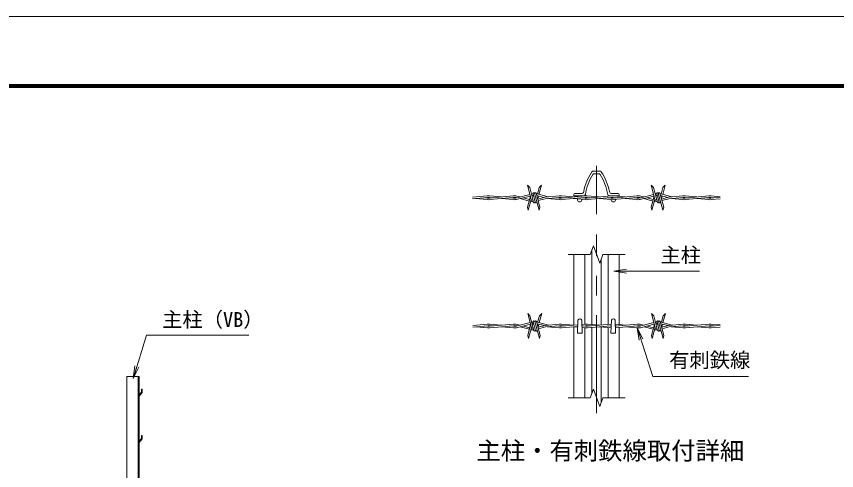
# Model space of a CAD drawing. Units: millimetres, scale not verified. Extents: x -4200 to 4200, y -2970 to 2970.
# Drawn here: x -300 to 2351, y 1500 to 2970 of the extents above; entities that cross this region are included whole.
import ezdxf
from ezdxf.enums import TextEntityAlignment as Align

# ---------------------------------------------------------------- set-up
doc = ezdxf.new("R2010")
doc.units = ezdxf.units.MM
doc.header["$LTSCALE"] = 10
doc.linetypes.add('USER1', pattern=[50.8, 31.75, -6.35, 6.35, -6.35])
for name, color, linetype, lineweight in [('0-0_D-STR1', 1, 'Continuous', 18), ('0-1_D-BMK', 2, 'USER1', 13), ('0-2_D-STR-DIM', 7, 'Continuous', 13), ('0-3_D-STR3', 3, 'Continuous', 13), ('0-7_D-STR-TXT', 7, 'Continuous', 13), ('0-8_0', 7, 'Continuous', 18), ('0-B_D-TTL', 7, 'Continuous', 18)]:
    doc.layers.add(name, color=color, linetype=linetype, lineweight=lineweight)
doc.layers.add('0-9_D-TTL-TXT', color=7, linetype='Continuous')
doc.styles.add('ＭＳ ゴシック', font='')
doc.styles.get('ＭＳ ゴシック').set_extended_font_data('MS Gothic')

# ---------------------------------------------------------------- blocks, each defined once
blk = doc.blocks.new('_Open')
at = {"layer": '0-8_0'}
blk.add_line((-10, 1.667), (0, 0), dxfattribs=at)
blk.add_lwpolyline([(-10, -1.667), (0, 0), (-10, 0)], dxfattribs=at)

msp = doc.modelspace()

# ---------------------------------------------------------------- linework, layer by layer
at = {"layer": '0-0_D-STR1'}
for p, q in [((1563.93, 2469.51), (1586.21, 2469.51)), ((1566.93, 2460.51), (1582.53, 2460.51)), ((1502.07, 2393.51), (1502.07, 2389.51)), ((1502.07, 2393.51), (1502.07, 2389.51)), ((1534.13, 2389.51), (1502.07, 2389.51)), ((1525.58, 2396.51), (1505.07, 2396.51)), ((1513.57, 2386.83), (1513.57, 2389.51)), ((1527.76, 2388.1), (1527.76, 2389.51)), ((1616.01, 2389.51), (1648.07, 2389.51)), ((1622.39, 2389.06), (1622.39, 2389.51)), ((1624.56, 2396.51), (1645.07, 2396.51)), ((1636.57, 2388.33), (1636.57, 2389.51)), ((1648.07, 2393.51), (1648.07, 2389.51)), ((1513.57, 2375.51), (1513.57, 2379.12)), ((1527.76, 2375.51), (1527.76, 2377.85)), ((1622.39, 2382.1), (1622.39, 2383.84)), ((1622.39, 2375.51), (1622.39, 2376.88)), ((1636.57, 2375.51), (1636.57, 2377.61)), ((1560.07, 1972.82), (1560.07, 2214.67)), ((1502.07, 1970.78), (1502.07, 2199.5)), ((1537.07, 1973.91), (1537.07, 2199.5)), ((1590.07, 1971.16), (1590.07, 2184.33)), ((1613.07, 1973.21), (1613.07, 2199.5)), ((1648.07, 1972.44), (1648.07, 2199.5)), ((1502.07, 1735.68), (1502.07, 1965.29)), ((1515.07, 1987.26), (1513.57, 1944.26)), ((1527.07, 1987.26), (1528.57, 1944.26)), ((1537.07, 1967.38), (1537.07, 1968.69)), ((1537.07, 1735.68), (1537.07, 1962.16)), ((1560.07, 1750.85), (1560.07, 1963.25)), ((1590.07, 1720.51), (1590.07, 1964.91)), ((1613.07, 1735.68), (1613.07, 1962.85)), ((1623.07, 1987.26), (1621.57, 1944.26)), ((1635.07, 1987.26), (1636.57, 1944.26)), ((1648.07, 1735.68), (1648.07, 1963.63)), ((1513.57, 1944.26), (1528.57, 1944.26)), ((1621.57, 1944.26), (1636.57, 1944.26)), ((56.53, -461.02), (56.53, 1803.98)), ((96.53, 1803.98), (56.53, 1803.98)), ((93.03, -461.02), (93.03, 1803.98)), ((96.53, -461.02), (96.53, 1803.98)), ((103.53, 1753.98), (96.53, 1744.93)), ((106.53, 1752.86), (96.53, 1740.36)), ((103.53, 1763.86), (103.53, 1753.98)), ((103.53, 1763.86), (106.53, 1763.86)), ((106.53, 1763.86), (106.53, 1752.86)), ((96.53, 1744.93), (96.53, 1740.36)), ((103.53, 1603.98), (96.53, 1594.93)), ((106.53, 1602.86), (96.53, 1590.36)), ((96.53, 1594.93), (96.53, 1590.36)), ((103.53, 1613.86), (103.53, 1603.98))]:
    msp.add_line(p, q, dxfattribs=at)
msp.add_lwpolyline([(103.53, 1613.86), (106.53, 1613.86), (106.53, 1602.86)], dxfattribs=at)
for centre, radius, start, end in [((1710.99, 2367.81), 181, 146.67148, 168.8028), ((1563.93, 2464.51), 5, 90, 146.67148), ((1586.21, 2464.51), 5, 33.32852, 90), ((1439.16, 2367.81), 181, 11.1972, 33.32852), ((1705.07, 2367.91), 168, 147.4916, 171.15527), ((1567.61, 2455.51), 5, 90, 147.4916), ((1582.53, 2455.51), 5, 32.5084, 90), ((1445.07, 2367.91), 168, 8.84473, 32.5084), ((1505.07, 2393.51), 3, 90, 180), ((1525.58, 2404.51), 8, 270, 348.8028), ((1534.13, 2394.51), 5, 270, 351.15527), ((1616.01, 2394.51), 5, 188.84473, 270), ((1624.56, 2404.51), 8, 191.1972, 270), ((1645.07, 2393.51), 3, 0, 90), ((1520.66, 2376.7), 7.19, 189.53637, 350.46363), ((1629.48, 2376.7), 7.19, 189.53637, 350.46363), ((1521.07, 1984.76), 6.5, 22.61986, 157.38014), ((1629.07, 1984.76), 6.5, 22.61986, 157.38014)]:
    msp.add_arc(centre, radius, start, end, dxfattribs=at)
at = {"layer": '0-1_D-BMK'}
for p, q in [((1575.07, 2486.25), (1575.07, 2329.86)), ((1575.07, 1685.49), (1575.07, 2264.13))]:
    msp.add_line(p, q, dxfattribs=at)
at = {"layer": '0-2_D-STR-DIM'}
for p, q in [((1554.55, 2199.5), (1564.81, 2227.69)), ((1483.07, 2199.5), (1554.55, 2199.5)), ((1595.59, 2199.5), (1667.07, 2199.5)), ((1483.07, 1735.68), (1554.55, 1735.68)), ((1595.59, 1735.68), (1667.07, 1735.68))]:
    msp.add_line(p, q, dxfattribs=at)
for points in [[(1564.81, 2227.69), (1585.33, 2171.31), (1595.59, 2199.5)], [(1554.55, 1735.68), (1564.81, 1763.87), (1585.33, 1707.49), (1595.59, 1735.68)]]:
    msp.add_lwpolyline(points, dxfattribs=at)
at = {"layer": '0-3_D-STR3'}
for p, q in [((1363.96, 2377.19), (1351.52, 2423.6)), ((1358.87, 2416.24), (1351.52, 2423.6)), ((1358.87, 2416.24), (1371.67, 2368.49)), ((1389.49, 2416.24), (1383.82, 2395.1)), ((1763.96, 2377.19), (1751.52, 2423.6)), ((1758.87, 2416.24), (1751.52, 2423.6)), ((1758.87, 2416.24), (1771.67, 2368.49)), ((1789.49, 2416.24), (1783.82, 2395.1)), ((1221.81, 2389.01), (1174.18, 2384.75)), ((1305.62, 2389.01), (1228.47, 2382.11)), ((1228.94, 2389.01), (1267.28, 2385.58)), ((1317.78, 2383.05), (1359.53, 2393.69)), ((1319.07, 2378.01), (1360.88, 2388.67)), ((1327.66, 2385.57), (1321.72, 2387.16)), ((1367.09, 2395.62), (1364.58, 2394.95)), ((1365.92, 2389.95), (1368.47, 2390.6)), ((1369.65, 2396.11), (1377.05, 2368.49)), ((1371.23, 2390.21), (1369.78, 2390.6)), ((1374.68, 2397.46), (1389.44, 2342.35)), ((1392.13, 2352.39), (1380.06, 2397.46)), ((1404.99, 2384.05), (1382, 2390.21)), ((1382.48, 2390.08), (1382.26, 2389.25)), ((1418.47, 2385.82), (1382.78, 2395.38)), ((1387.5, 2388.73), (1384.95, 2379.21)), ((1454.18, 2389.01), (1408.15, 2384.9)), ((1537.99, 2389.01), (1460.84, 2382.11)), ((1461.31, 2389.01), (1499.65, 2385.58)), ((1621.81, 2389.01), (1544.66, 2382.11)), ((1545.12, 2389.01), (1583.47, 2385.58)), ((1705.62, 2389.01), (1628.47, 2382.11)), ((1628.94, 2389.01), (1667.28, 2385.58)), ((1717.78, 2383.05), (1759.53, 2393.69)), ((1719.07, 2378.01), (1760.88, 2388.67)), ((1727.66, 2385.57), (1721.72, 2387.16)), ((1767.09, 2395.62), (1764.58, 2394.95)), ((1765.92, 2389.95), (1768.47, 2390.6)), ((1769.65, 2396.11), (1777.05, 2368.49)), ((1771.23, 2390.21), (1769.78, 2390.6)), ((1774.68, 2397.46), (1789.44, 2342.35)), ((1792.13, 2352.39), (1780.06, 2397.46)), ((1804.99, 2384.05), (1782, 2390.21)), ((1782.48, 2390.08), (1782.26, 2389.25)), ((1818.47, 2385.82), (1782.78, 2395.38)), ((1787.5, 2388.73), (1784.95, 2379.21)), ((1854.18, 2389.01), (1808.15, 2384.9)), ((1937.99, 2389.01), (1860.84, 2382.11)), ((1861.31, 2389.01), (1873.17, 2387.95)), ((1861.31, 2389.01), (1899.65, 2385.58)), ((1945.12, 2389.01), (1974.18, 2386.41)), ((1222.27, 2383.83), (1174.18, 2379.53)), ((1221.81, 2376.93), (1183.47, 2380.36)), ((1212.64, 2382.97), (1222.27, 2382.11)), ((1238.1, 2382.97), (1228.47, 2383.83)), ((1306.09, 2383.83), (1228.94, 2376.93)), ((1305.62, 2376.93), (1267.28, 2380.36)), ((1296.46, 2382.97), (1306.09, 2382.11)), ((1356.91, 2372.35), (1327.63, 2380.19)), ((1358.26, 2377.37), (1337.92, 2382.82)), ((1363.78, 2377.86), (1354.26, 2342.35)), ((1361.94, 2371), (1363.57, 2370.56)), ((1365.79, 2375.35), (1363.28, 2376.02)), ((1369.65, 2376.02), (1367.14, 2375.35)), ((1371, 2371), (1369.37, 2370.56)), ((1408.15, 2384.9), (1385.08, 2378.71)), ((1386.43, 2373.69), (1409.06, 2379.76)), ((1409.06, 2379.76), (1454.64, 2383.83)), ((1454.18, 2376.93), (1415.83, 2380.36)), ((1445.01, 2382.97), (1454.64, 2382.11)), ((1470.47, 2382.97), (1460.84, 2383.83)), ((1538.46, 2383.83), (1461.31, 2376.93)), ((1537.99, 2376.93), (1499.65, 2380.36)), ((1528.83, 2382.97), (1538.46, 2382.11)), ((1554.29, 2382.97), (1544.66, 2383.83)), ((1622.27, 2383.83), (1545.12, 2376.93)), ((1621.81, 2376.93), (1583.47, 2380.36)), ((1612.64, 2382.97), (1622.27, 2382.11)), ((1638.1, 2382.97), (1628.47, 2383.83)), ((1706.09, 2383.83), (1628.94, 2376.93)), ((1705.62, 2376.93), (1667.28, 2380.36)), ((1696.46, 2382.97), (1706.09, 2382.11)), ((1756.91, 2372.35), (1727.63, 2380.19)), ((1758.26, 2377.37), (1737.92, 2382.82)), ((1763.78, 2377.86), (1754.26, 2342.35)), ((1761.94, 2371), (1763.57, 2370.56)), ((1765.79, 2375.35), (1763.28, 2376.02)), ((1769.65, 2376.02), (1767.14, 2375.35)), ((1771, 2371), (1769.37, 2370.56)), ((1808.15, 2384.9), (1785.08, 2378.71)), ((1786.43, 2373.69), (1809.06, 2379.76)), ((1809.06, 2379.76), (1854.64, 2383.83)), ((1854.18, 2376.93), (1815.83, 2380.36)), ((1845.01, 2382.97), (1854.64, 2382.11)), ((1870.47, 2382.97), (1860.84, 2383.83)), ((1870.47, 2382.97), (1860.84, 2383.83)), ((1873.17, 2383.21), (1860.84, 2382.11)), ((1938.46, 2383.83), (1861.31, 2376.93)), ((1873.17, 2377.99), (1861.31, 2376.93)), ((1937.99, 2376.93), (1899.65, 2380.36)), ((1928.83, 2382.97), (1938.46, 2382.11)), ((1974.18, 2384.75), (1944.66, 2382.11)), ((1954.29, 2382.97), (1944.66, 2383.83)), ((1974.18, 2379.53), (1945.12, 2376.93)), ((1392.13, 2352.39), (1389.44, 2342.35)), ((1792.13, 2352.39), (1789.44, 2342.35)), ((1364.85, 1962.25), (1352.41, 2008.66)), ((1359.76, 2001.31), (1352.41, 2008.66)), ((1359.76, 2001.31), (1372.56, 1953.55)), ((1390.38, 2001.31), (1384.71, 1980.16)), ((1764.85, 1962.25), (1752.41, 2008.66)), ((1759.76, 2001.31), (1752.41, 2008.66)), ((1759.76, 2001.31), (1772.56, 1953.55)), ((1790.38, 2001.31), (1784.71, 1980.16)), ((1222.7, 1974.08), (1175.07, 1969.81)), ((1223.16, 1968.9), (1175.07, 1964.59)), ((1222.7, 1961.99), (1184.36, 1965.42)), ((1213.53, 1968.03), (1223.16, 1967.17)), ((1306.51, 1974.08), (1229.36, 1967.17)), ((1238.99, 1968.03), (1229.36, 1968.9)), ((1229.83, 1974.08), (1268.17, 1970.64)), ((1306.98, 1968.9), (1229.83, 1961.99)), ((1306.51, 1961.99), (1268.17, 1965.42)), ((1297.35, 1968.03), (1306.98, 1967.17)), ((1318.67, 1968.11), (1360.42, 1978.75)), ((1319.96, 1963.07), (1361.77, 1973.73)), ((1328.55, 1970.63), (1322.61, 1972.22)), ((1357.8, 1957.41), (1328.52, 1965.25)), ((1359.15, 1962.43), (1338.81, 1967.88)), ((1364.67, 1962.92), (1355.15, 1927.41)), ((1367.98, 1980.68), (1365.47, 1980.01)), ((1366.81, 1975.02), (1369.36, 1975.67)), ((1370.54, 1981.17), (1377.94, 1953.55)), ((1372.12, 1975.27), (1370.67, 1975.66)), ((1375.57, 1982.52), (1390.33, 1927.41)), ((1393.02, 1937.45), (1380.95, 1982.52)), ((1405.88, 1969.11), (1382.89, 1975.27)), ((1383.37, 1975.14), (1383.15, 1974.31)), ((1419.36, 1970.88), (1383.67, 1980.44)), ((1388.39, 1973.79), (1385.84, 1964.27)), ((1409.04, 1969.96), (1385.97, 1963.78)), ((1387.32, 1958.75), (1409.95, 1964.82)), ((1455.07, 1974.08), (1409.04, 1969.96)), ((1409.95, 1964.82), (1455.53, 1968.9)), ((1455.07, 1961.99), (1416.72, 1965.42)), ((1445.9, 1968.03), (1455.53, 1967.17)), ((1514.54, 1971.9), (1461.73, 1967.17)), ((1471.36, 1968.03), (1461.73, 1968.9)), ((1462.2, 1974.08), (1500.54, 1970.64)), ((1514.35, 1966.66), (1462.2, 1961.99)), ((1514.27, 1964.2), (1500.54, 1965.42)), ((1538.88, 1974.08), (1527.57, 1973.06)), ((1539.35, 1968.9), (1527.75, 1967.86)), ((1538.88, 1961.99), (1527.92, 1962.97)), ((1529.72, 1968.03), (1539.35, 1967.17)), ((1622.61, 1974.07), (1545.55, 1967.17)), ((1555.18, 1968.03), (1545.55, 1968.9)), ((1546.01, 1974.08), (1584.36, 1970.64)), ((1622.43, 1968.83), (1546.01, 1961.99)), ((1622.19, 1962.04), (1584.36, 1965.42)), ((1613.53, 1968.03), (1622.37, 1967.24)), ((1635.55, 1973.56), (1668.17, 1970.64)), ((1638.99, 1968.03), (1635.73, 1968.33)), ((1706.51, 1974.08), (1635.75, 1967.74)), ((1706.98, 1968.9), (1635.93, 1962.54)), ((1706.51, 1961.99), (1668.17, 1965.42)), ((1697.35, 1968.03), (1706.98, 1967.17)), ((1718.67, 1968.11), (1760.42, 1978.75)), ((1719.96, 1963.07), (1761.77, 1973.73)), ((1728.55, 1970.63), (1722.61, 1972.22)), ((1757.8, 1957.41), (1728.52, 1965.25)), ((1759.15, 1962.43), (1738.81, 1967.88)), ((1764.67, 1962.92), (1755.15, 1927.41)), ((1767.98, 1980.68), (1765.47, 1980.01)), ((1766.81, 1975.02), (1769.36, 1975.67)), ((1770.54, 1981.17), (1777.94, 1953.55)), ((1772.12, 1975.27), (1770.67, 1975.66)), ((1775.57, 1982.52), (1790.33, 1927.41)), ((1793.02, 1937.45), (1780.95, 1982.52)), ((1805.88, 1969.11), (1782.89, 1975.27)), ((1783.37, 1975.14), (1783.15, 1974.31)), ((1819.36, 1970.88), (1783.67, 1980.44)), ((1788.39, 1973.79), (1785.84, 1964.27)), ((1809.04, 1969.96), (1785.97, 1963.78)), ((1787.32, 1958.75), (1809.95, 1964.82)), ((1855.07, 1974.08), (1809.04, 1969.96)), ((1809.95, 1964.82), (1855.53, 1968.9)), ((1855.07, 1961.99), (1816.72, 1965.42)), ((1845.9, 1968.03), (1855.53, 1967.17)), ((1938.88, 1974.08), (1861.73, 1967.17)), ((1871.36, 1968.03), (1861.73, 1968.9)), ((1871.36, 1968.03), (1861.73, 1968.9)), ((1874.06, 1968.28), (1861.73, 1967.17)), ((1862.2, 1974.08), (1874.06, 1973.01)), ((1862.2, 1974.08), (1900.54, 1970.64)), ((1939.35, 1968.9), (1862.2, 1961.99)), ((1874.06, 1963.06), (1862.2, 1961.99)), ((1938.88, 1961.99), (1900.54, 1965.42)), ((1929.72, 1968.03), (1939.35, 1967.17)), ((1975.07, 1969.81), (1945.55, 1967.17)), ((1955.18, 1968.03), (1945.55, 1968.9)), ((1946.01, 1974.08), (1975.07, 1971.48)), ((1975.07, 1964.59), (1946.01, 1961.99)), ((1362.83, 1956.06), (1364.46, 1955.62)), ((1366.68, 1960.41), (1364.17, 1961.08)), ((1370.54, 1961.08), (1368.03, 1960.41)), ((1371.89, 1956.06), (1370.26, 1955.62)), ((1393.02, 1937.45), (1390.33, 1927.41)), ((1762.83, 1956.06), (1764.46, 1955.62)), ((1766.68, 1960.41), (1764.17, 1961.08)), ((1770.54, 1961.08), (1768.03, 1960.41)), ((1771.89, 1956.06), (1770.26, 1955.62)), ((1793.02, 1937.45), (1790.33, 1927.41))]:
    msp.add_line(p, q, dxfattribs=at)
for points in [[(1389.49, 2416.24), (1396.84, 2423.6), (1388.85, 2393.76)], [(1789.49, 2416.24), (1796.84, 2423.6), (1788.85, 2393.76)], [(1361.08, 2387.91), (1351.57, 2352.39), (1354.26, 2342.35)], [(1761.08, 2387.91), (1751.57, 2352.39), (1754.26, 2342.35)], [(1390.38, 2001.31), (1397.73, 2008.66), (1389.74, 1978.82)], [(1790.38, 2001.31), (1797.73, 2008.66), (1789.74, 1978.82)], [(1361.97, 1972.97), (1352.46, 1937.45), (1355.15, 1927.41)], [(1761.97, 1972.97), (1752.46, 1937.45), (1755.15, 1927.41)]]:
    msp.add_lwpolyline(points, dxfattribs=at)
for centre, radius, start, end in [((1225.37, 2349.17), 40, 84.88752, 95), ((1309.19, 2349.17), 40, 71.7501, 95.11248), ((1369.11, 2388.08), 2.6, 15, 195), ((1369.11, 2388.08), 7.8, 85.52878, 105), ((1372.16, 2396.78), 2.6, 15, 195), ((1377.55, 2396.78), 2.6, 15, 195), ((1379.88, 2384.56), 11.2, 75, 86.73065), ((1457.74, 2349.17), 40, 84.88752, 95), ((1541.56, 2349.17), 40, 84.88752, 95), ((1625.37, 2349.17), 40, 84.88752, 95), ((1709.19, 2349.17), 40, 71.7501, 95.11248), ((1769.11, 2388.08), 2.6, 15, 195), ((1769.11, 2388.08), 7.8, 85.52878, 105), ((1772.16, 2396.78), 2.6, 15, 195), ((1777.55, 2396.78), 2.6, 15, 195), ((1779.88, 2384.56), 11.2, 75, 86.73065), ((1857.74, 2349.17), 40, 84.88752, 95), ((1857.74, 2349.17), 40, 84.88752, 95), ((1941.56, 2349.17), 40, 84.88752, 95), ((1225.37, 2416.77), 40, 265, 275.11248), ((1225.37, 2349.17), 34.8, 84.88752, 95), ((1225.37, 2416.77), 34.8, 265, 275.11248), ((1309.19, 2416.77), 40, 264.88752, 284.29953), ((1309.19, 2349.17), 34.8, 76.22606, 95.11248), ((1309.19, 2416.77), 34.8, 264.88752, 284.29953), ((1366.47, 2381.38), 11.2, 255, 285), ((1366.47, 2377.86), 2.6, 195, 15), ((1374.18, 2369.16), 2.6, 195, 15), ((1379.57, 2369.16), 2.6, 195, 15), ((1457.74, 2416.77), 40, 265, 275.11248), ((1457.74, 2349.17), 34.8, 84.88752, 95), ((1457.74, 2416.77), 34.8, 265, 275.11248), ((1541.56, 2416.77), 40, 265, 275.11248), ((1541.56, 2349.17), 34.8, 84.88752, 95), ((1541.56, 2416.77), 34.8, 265, 275.11248), ((1625.37, 2416.77), 40, 265, 275.11248), ((1625.37, 2349.17), 34.8, 84.88752, 95), ((1625.37, 2416.77), 34.8, 265, 275.11248), ((1709.19, 2416.77), 40, 264.88752, 284.29953), ((1709.19, 2349.17), 34.8, 76.22606, 95.11248), ((1709.19, 2416.77), 34.8, 264.88752, 284.29953), ((1766.47, 2381.38), 11.2, 255, 285), ((1766.47, 2377.86), 2.6, 195, 15), ((1774.18, 2369.16), 2.6, 195, 15), ((1779.57, 2369.16), 2.6, 195, 15), ((1857.74, 2416.77), 40, 265, 275.11248), ((1857.74, 2416.77), 40, 265, 275.11248), ((1857.74, 2349.17), 34.8, 84.88752, 95), ((1857.74, 2349.17), 34.8, 84.88752, 95), ((1857.74, 2416.77), 34.8, 265, 275.11248), ((1857.74, 2416.77), 34.8, 265, 275.11248), ((1941.56, 2416.77), 40, 265, 275.11248), ((1941.56, 2349.17), 34.8, 84.88752, 95), ((1941.56, 2416.77), 34.8, 265, 275.11248), ((1226.26, 1934.23), 40, 84.88752, 95), ((1226.26, 1934.23), 34.8, 84.88752, 95), ((1226.26, 2001.83), 34.8, 265, 275.11248), ((1310.08, 1934.23), 40, 71.7501, 95.11248), ((1310.08, 2001.83), 40, 264.88752, 284.29953), ((1310.08, 1934.23), 34.8, 76.22606, 95.11248), ((1310.08, 2001.83), 34.8, 264.88752, 284.29953), ((1367.36, 1962.92), 2.6, 195, 15), ((1370, 1973.15), 2.6, 15, 195), ((1370, 1973.15), 7.8, 85.52878, 105), ((1373.05, 1981.85), 2.6, 15, 195), ((1378.44, 1981.85), 2.6, 15, 195), ((1380.77, 1969.63), 11.2, 75, 86.73065), ((1458.63, 1934.23), 40, 84.88752, 95), ((1458.63, 1934.23), 34.8, 84.88752, 95), ((1458.63, 2001.83), 34.8, 265, 275.11248), ((1542.45, 1934.23), 40, 84.88752, 95), ((1542.45, 1934.23), 34.8, 84.88752, 95), ((1542.45, 2001.83), 34.8, 265, 275.11248), ((1710.08, 1934.23), 40, 71.7501, 95.11248), ((1710.08, 2001.83), 40, 264.88752, 284.29953), ((1710.08, 1934.23), 34.8, 76.22606, 95.11248), ((1710.08, 2001.83), 34.8, 264.88752, 284.29953), ((1767.36, 1962.92), 2.6, 195, 15), ((1770, 1973.15), 2.6, 15, 195), ((1770, 1973.15), 7.8, 85.52878, 105), ((1773.05, 1981.85), 2.6, 15, 195), ((1778.44, 1981.85), 2.6, 15, 195), ((1780.77, 1969.63), 11.2, 75, 86.73065), ((1858.63, 1934.23), 40, 84.88752, 95), ((1858.63, 1934.23), 40, 84.88752, 95), ((1858.63, 1934.23), 34.8, 84.88752, 95), ((1858.63, 1934.23), 34.8, 84.88752, 95), ((1858.63, 2001.83), 34.8, 265, 275.11248), ((1858.63, 2001.83), 34.8, 265, 275.11248), ((1942.45, 1934.23), 40, 84.88752, 95), ((1942.45, 1934.23), 34.8, 84.88752, 95), ((1942.45, 2001.83), 34.8, 265, 275.11248), ((1226.26, 2001.83), 40, 265, 275.11248), ((1367.36, 1966.44), 11.2, 255, 285), ((1375.07, 1954.22), 2.6, 195, 15), ((1380.46, 1954.22), 2.6, 195, 15), ((1458.63, 2001.83), 40, 265, 275.11248), ((1542.45, 2001.83), 40, 265, 275.11248), ((1767.36, 1966.44), 11.2, 255, 285), ((1775.07, 1954.22), 2.6, 195, 15), ((1780.46, 1954.22), 2.6, 195, 15), ((1858.63, 2001.83), 40, 265, 275.11248), ((1858.63, 2001.83), 40, 265, 275.11248), ((1942.45, 2001.83), 40, 265, 275.11248)]:
    msp.add_arc(centre, radius, start, end, dxfattribs=at)
at = {"layer": '0-7_D-STR-TXT'}
msp.add_line((1908.1, 2145.17), (1633.44, 2145.17), dxfattribs=at)
for points in [[(451.21, 1937.86), (119.83, 1937.86), (78.14, 1800.2)], [(2066.83, 1804.79), (1757.28, 1804.79), (1707.13, 1960.09)]]:
    msp.add_lwpolyline(points, dxfattribs=at)
at = {"layer": '0-B_D-TTL', "color": 2}
msp.add_lwpolyline([(-4200, 2970), (4200, 2970), (4200, -2970), (-4200, -2970)], close=True, dxfattribs=at)
at = {"layer": '0-B_D-TTL'}
for points in [[(-3930, 2750), (3930, 2750), (3930, -2750), (-3930, -2750)], [(-3927.5, 2747.5), (3927.5, 2747.5), (3927.5, -2747.5), (-3927.5, -2747.5)], [(-3925, 2745), (3925, 2745), (3925, -2745), (-3925, -2745)], [(-3922.5, 2742.5), (3922.5, 2742.5), (3922.5, -2742.5), (-3922.5, -2742.5)], [(-3920, 2740), (3920, 2740), (3920, -2740), (-3920, -2740)]]:
    msp.add_lwpolyline(points, close=True, dxfattribs=at)

# ---------------------------------------------------------------- block references
at = {"layer": '0-7_D-STR-TXT', "xscale": 4, "yscale": 4}
for p, rotation in [((1631.44, 2145.17), 180), ((1706.51, 1961.99), 107.89556), ((77.56, 1798.28), 253.14944)]:
    msp.add_blockref('_Open', p, dxfattribs=dict(at, rotation=rotation))

# ---------------------------------------------------------------- texts
at = {"layer": '0-7_D-STR-TXT', "style": 'ＭＳ ゴシック'}
for s, p in [('主柱', (1781.71, 2158.9)), ('主柱（VB）', (170.76, 1950.44)), ('有刺鉄線', (1809.72, 1819.15))]:
    msp.add_text(s, height=48.09, dxfattribs=at).set_placement(p, align=Align.BOTTOM_LEFT)
at = {"layer": '0-9_D-TTL-TXT', "style": 'ＭＳ ゴシック'}
msp.add_text('主柱・有刺鉄線取付詳細', height=57.7, dxfattribs=at).set_placement((1186.74, 1518.14), align=Align.BOTTOM_LEFT)

doc.saveas('drawing.dxf')
